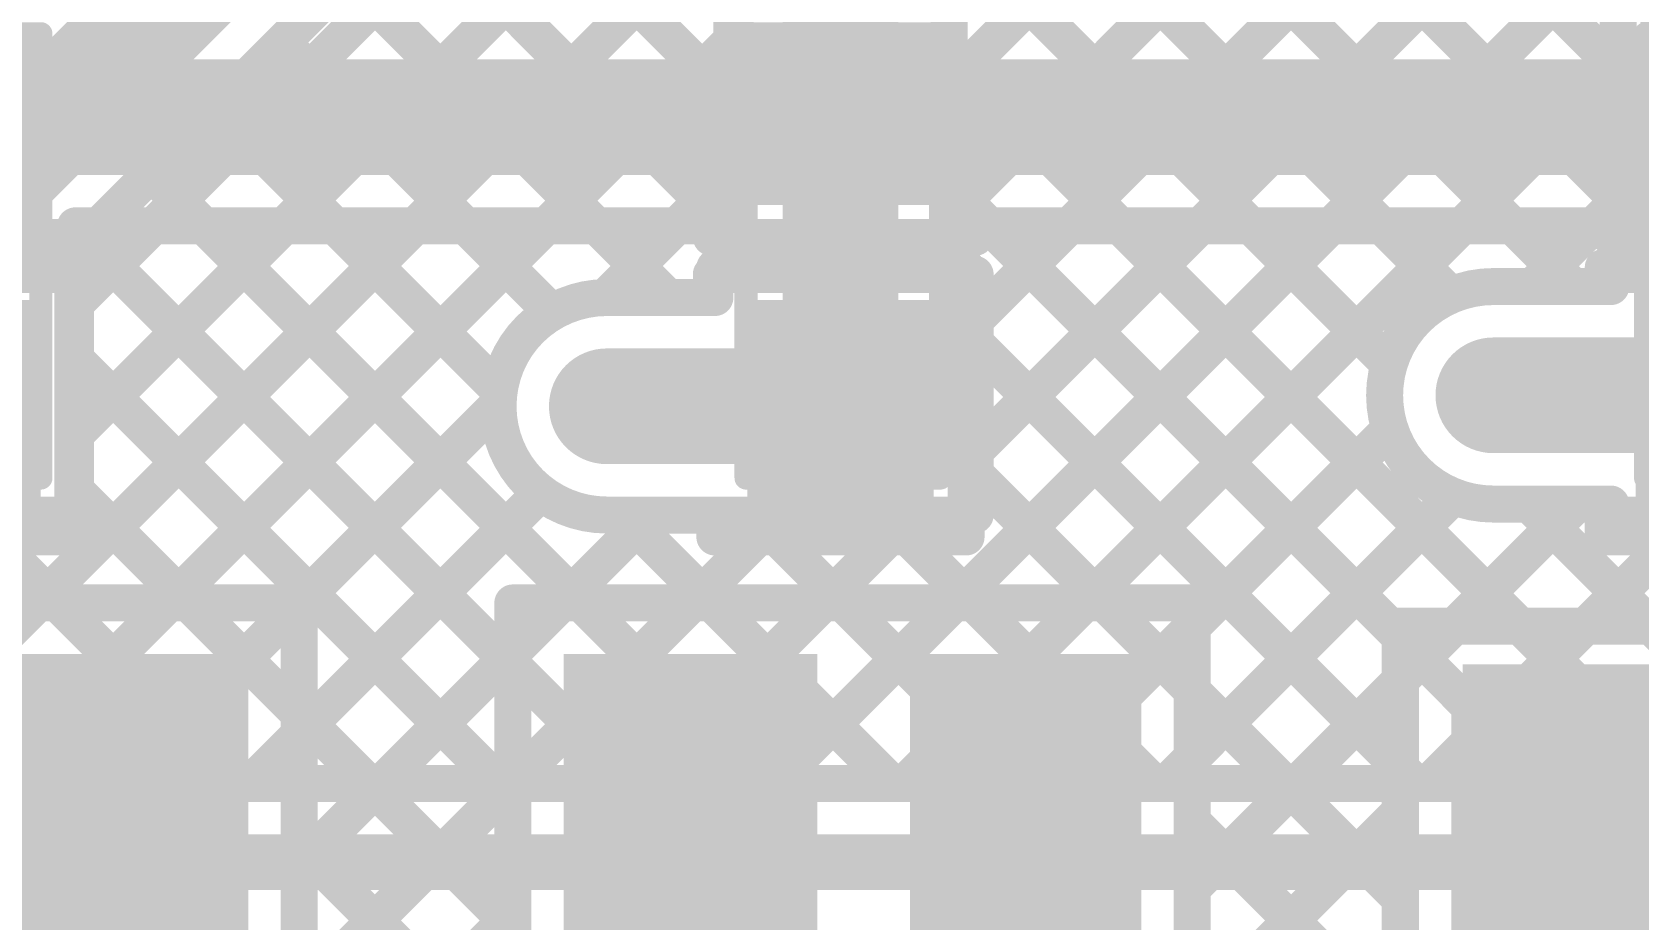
# Model space of a CAD drawing. Header units: millimetres. Extents: x -0.32 to 3.69, y -0.11 to 2.37.
# Drawn here: x 1.2273 to 1.5745, y 1.7575 to 1.9493 of the extents above; entities that cross this region are included whole.
import ezdxf

# ---------------------------------------------------------------- set-up
doc = ezdxf.new("R2010")
doc.units = ezdxf.units.MM
doc.header["$MEASUREMENT"] = 0
for name, color, linetype in [('BottomLayer', 5, 'Continuous'), ('BottomPaste', 16, 'Continuous'), ('BottomSolder', 6, 'Continuous'), ('TopLayer', 1, 'Continuous'), ('TopOverlay', 2, 'Continuous'), ('TopPaste', 8, 'Continuous'), ('TopSolder', 216, 'Continuous'), ('ViaHoleLayer', 16, 'Continuous')]:
    doc.layers.add(name, color=color, linetype=linetype)
doc.styles.add('Arial', font='', dxfattribs={"height": 0.2})
doc.styles.get('Arial').set_extended_font_data('Arial')

# ---------------------------------------------------------------- blocks, each defined once
blk = doc.blocks.new('R___0603_18')
at = {"layer": 'TopLayer'}
for points in [[(-0.015, 0.0175), (-0.015, -0.0175), (-0.045, -0.0175), (-0.045, 0.0175)], [(0.045, 0.0175), (0.045, -0.0175), (0.015, -0.0175), (0.015, 0.0175)]]:
    blk.add_hatch(color=1, dxfattribs=at).paths.add_polyline_path(points)
at = {"layer": 'TopPaste'}
for points in [[(-0.015, 0.0175), (-0.015, -0.0175), (-0.045, -0.0175), (-0.045, 0.0175)], [(0.045, 0.0175), (0.045, -0.0175), (0.015, -0.0175), (0.015, 0.0175)]]:
    blk.add_hatch(color=8, dxfattribs=at).paths.add_polyline_path(points)
at = {"layer": 'TopSolder'}
for points in [[(-0.011, 0.0215), (-0.011, -0.0215), (-0.049, -0.0215), (-0.049, 0.0215)], [(0.049, 0.0215), (0.049, -0.0215), (0.011, -0.0215), (0.011, 0.0215)]]:
    blk.add_hatch(color=216, dxfattribs=at).paths.add_polyline_path(points)
at = {"layer": 'TopOverlay', "const_width": 0.005}
for points in [[(-0.048, 0.021), (-0.048, -0.021)], [(-0.048, 0.021), (0.048, 0.021)], [(0.048, 0.021), (0.048, -0.021)], [(-0.048, -0.021), (0.048, -0.021)]]:
    blk.add_lwpolyline(points, dxfattribs=at)
at = {"layer": 'TopOverlay', "const_width": 0.0025}
for points in [[(-0.04925, 0.021, 1), (-0.04675, 0.021, 1)], [(-0.04925, 0.021, 1), (-0.04675, 0.021, 1)], [(0.04675, 0.021, 1), (0.04925, 0.021, 1)], [(0.04675, 0.021, 1), (0.04925, 0.021, 1)], [(-0.04925, -0.021, 1), (-0.04675, -0.021, 1)], [(-0.04925, -0.021, 1), (-0.04675, -0.021, 1)], [(0.04675, -0.021, 1), (0.04925, -0.021, 1)], [(0.04675, -0.021, 1), (0.04925, -0.021, 1)]]:
    blk.add_lwpolyline(points, format="xyb", close=True, dxfattribs=at)
blk = doc.blocks.new('R___0603_22')
at = {"layer": 'TopLayer'}
for points in [[(-0.015, 0.0175), (-0.015, -0.0175), (-0.045, -0.0175), (-0.045, 0.0175)], [(0.045, 0.0175), (0.045, -0.0175), (0.015, -0.0175), (0.015, 0.0175)]]:
    blk.add_hatch(color=1, dxfattribs=at).paths.add_polyline_path(points)
at = {"layer": 'TopPaste'}
for points in [[(-0.015, 0.0175), (-0.015, -0.0175), (-0.045, -0.0175), (-0.045, 0.0175)], [(0.045, 0.0175), (0.045, -0.0175), (0.015, -0.0175), (0.015, 0.0175)]]:
    blk.add_hatch(color=8, dxfattribs=at).paths.add_polyline_path(points)
at = {"layer": 'TopSolder'}
for points in [[(-0.011, 0.0215), (-0.011, -0.0215), (-0.049, -0.0215), (-0.049, 0.0215)], [(0.049, 0.0215), (0.049, -0.0215), (0.011, -0.0215), (0.011, 0.0215)]]:
    blk.add_hatch(color=216, dxfattribs=at).paths.add_polyline_path(points)
at = {"layer": 'TopOverlay', "const_width": 0.005}
for points in [[(-0.048, 0.021), (-0.048, -0.021)], [(-0.048, 0.021), (0.048, 0.021)], [(0.048, 0.021), (0.048, -0.021)], [(-0.048, -0.021), (0.048, -0.021)]]:
    blk.add_lwpolyline(points, dxfattribs=at)
at = {"layer": 'TopOverlay', "const_width": 0.0025}
for points in [[(-0.04925, 0.021, 1), (-0.04675, 0.021, 1)], [(-0.04925, 0.021, 1), (-0.04675, 0.021, 1)], [(0.04675, 0.021, 1), (0.04925, 0.021, 1)], [(0.04675, 0.021, 1), (0.04925, 0.021, 1)], [(-0.04925, -0.021, 1), (-0.04675, -0.021, 1)], [(-0.04925, -0.021, 1), (-0.04675, -0.021, 1)], [(0.04675, -0.021, 1), (0.04925, -0.021, 1)], [(0.04675, -0.021, 1), (0.04925, -0.021, 1)]]:
    blk.add_lwpolyline(points, format="xyb", close=True, dxfattribs=at)
blk = doc.blocks.new('R___0603_23')
at = {"layer": 'TopLayer'}
for points in [[(-0.015, 0.0175), (-0.015, -0.0175), (-0.045, -0.0175), (-0.045, 0.0175)], [(0.045, 0.0175), (0.045, -0.0175), (0.015, -0.0175), (0.015, 0.0175)]]:
    blk.add_hatch(color=1, dxfattribs=at).paths.add_polyline_path(points)
at = {"layer": 'TopPaste'}
for points in [[(-0.015, 0.0175), (-0.015, -0.0175), (-0.045, -0.0175), (-0.045, 0.0175)], [(0.045, 0.0175), (0.045, -0.0175), (0.015, -0.0175), (0.015, 0.0175)]]:
    blk.add_hatch(color=8, dxfattribs=at).paths.add_polyline_path(points)
at = {"layer": 'TopSolder'}
for points in [[(-0.011, 0.0215), (-0.011, -0.0215), (-0.049, -0.0215), (-0.049, 0.0215)], [(0.049, 0.0215), (0.049, -0.0215), (0.011, -0.0215), (0.011, 0.0215)]]:
    blk.add_hatch(color=216, dxfattribs=at).paths.add_polyline_path(points)
at = {"layer": 'TopOverlay', "const_width": 0.005}
for points in [[(-0.048, 0.021), (-0.048, -0.021)], [(-0.048, 0.021), (0.048, 0.021)], [(0.048, 0.021), (0.048, -0.021)], [(-0.048, -0.021), (0.048, -0.021)]]:
    blk.add_lwpolyline(points, dxfattribs=at)
at = {"layer": 'TopOverlay', "const_width": 0.0025}
for points in [[(-0.04925, 0.021, 1), (-0.04675, 0.021, 1)], [(-0.04925, 0.021, 1), (-0.04675, 0.021, 1)], [(0.04675, 0.021, 1), (0.04925, 0.021, 1)], [(0.04675, 0.021, 1), (0.04925, 0.021, 1)], [(-0.04925, -0.021, 1), (-0.04675, -0.021, 1)], [(-0.04925, -0.021, 1), (-0.04675, -0.021, 1)], [(0.04675, -0.021, 1), (0.04925, -0.021, 1)], [(0.04675, -0.021, 1), (0.04925, -0.021, 1)]]:
    blk.add_lwpolyline(points, format="xyb", close=True, dxfattribs=at)
blk = doc.blocks.new('SOT_23_B_42')
at = {"layer": 'BottomLayer'}
for points in [[(-0.05354, 0.05748), (-0.02126, 0.05748), (-0.02126, 0.02126), (-0.05354, 0.02126)], [(0.02126, 0.05748), (0.05354, 0.05748), (0.05354, 0.02126), (0.02126, 0.02126)], [(-0.01614, -0.02126), (0.01614, -0.02126), (0.01614, -0.05748), (-0.01614, -0.05748)]]:
    blk.add_hatch(color=5, dxfattribs=at).paths.add_polyline_path(points)
at = {"layer": 'BottomPaste'}
for points in [[(-0.05354, 0.05748), (-0.02126, 0.05748), (-0.02126, 0.02126), (-0.05354, 0.02126)], [(0.02126, 0.05748), (0.05354, 0.05748), (0.05354, 0.02126), (0.02126, 0.02126)], [(-0.01614, -0.02126), (0.01614, -0.02126), (0.01614, -0.05748), (-0.01614, -0.05748)]]:
    blk.add_hatch(color=16, dxfattribs=at).paths.add_polyline_path(points)
at = {"layer": 'BottomSolder'}
for points in [[(-0.05754, 0.06148), (-0.01726, 0.06148), (-0.01726, 0.01726), (-0.05754, 0.01726)], [(0.01726, 0.06148), (0.05754, 0.06148), (0.05754, 0.01726), (0.01726, 0.01726)], [(-0.02014, -0.01726), (0.02014, -0.01726), (0.02014, -0.06148), (-0.02014, -0.06148)]]:
    blk.add_hatch(color=6, dxfattribs=at).paths.add_polyline_path(points)
blk = doc.blocks.new('SOT_23_B_43')
at = {"layer": 'BottomLayer'}
for points in [[(-0.05354, 0.05748), (-0.02126, 0.05748), (-0.02126, 0.02126), (-0.05354, 0.02126)], [(0.02126, 0.05748), (0.05354, 0.05748), (0.05354, 0.02126), (0.02126, 0.02126)], [(-0.01614, -0.02126), (0.01614, -0.02126), (0.01614, -0.05748), (-0.01614, -0.05748)]]:
    blk.add_hatch(color=5, dxfattribs=at).paths.add_polyline_path(points)
at = {"layer": 'BottomPaste'}
for points in [[(-0.05354, 0.05748), (-0.02126, 0.05748), (-0.02126, 0.02126), (-0.05354, 0.02126)], [(0.02126, 0.05748), (0.05354, 0.05748), (0.05354, 0.02126), (0.02126, 0.02126)], [(-0.01614, -0.02126), (0.01614, -0.02126), (0.01614, -0.05748), (-0.01614, -0.05748)]]:
    blk.add_hatch(color=16, dxfattribs=at).paths.add_polyline_path(points)
at = {"layer": 'BottomSolder'}
for points in [[(-0.05754, 0.06148), (-0.01726, 0.06148), (-0.01726, 0.01726), (-0.05754, 0.01726)], [(0.01726, 0.06148), (0.05754, 0.06148), (0.05754, 0.01726), (0.01726, 0.01726)], [(-0.02014, -0.01726), (0.02014, -0.01726), (0.02014, -0.06148), (-0.02014, -0.06148)]]:
    blk.add_hatch(color=6, dxfattribs=at).paths.add_polyline_path(points)
blk = doc.blocks.new('SOT_23_B_44')
at = {"layer": 'BottomLayer'}
for points in [[(-0.05354, 0.05748), (-0.02126, 0.05748), (-0.02126, 0.02126), (-0.05354, 0.02126)], [(0.02126, 0.05748), (0.05354, 0.05748), (0.05354, 0.02126), (0.02126, 0.02126)], [(-0.01614, -0.02126), (0.01614, -0.02126), (0.01614, -0.05748), (-0.01614, -0.05748)]]:
    blk.add_hatch(color=5, dxfattribs=at).paths.add_polyline_path(points)
at = {"layer": 'BottomPaste'}
for points in [[(-0.05354, 0.05748), (-0.02126, 0.05748), (-0.02126, 0.02126), (-0.05354, 0.02126)], [(0.02126, 0.05748), (0.05354, 0.05748), (0.05354, 0.02126), (0.02126, 0.02126)], [(-0.01614, -0.02126), (0.01614, -0.02126), (0.01614, -0.05748), (-0.01614, -0.05748)]]:
    blk.add_hatch(color=16, dxfattribs=at).paths.add_polyline_path(points)
at = {"layer": 'BottomSolder'}
for points in [[(-0.05754, 0.06148), (-0.01726, 0.06148), (-0.01726, 0.01726), (-0.05754, 0.01726)], [(0.01726, 0.06148), (0.05754, 0.06148), (0.05754, 0.01726), (0.01726, 0.01726)], [(-0.02014, -0.01726), (0.02014, -0.01726), (0.02014, -0.06148), (-0.02014, -0.06148)]]:
    blk.add_hatch(color=6, dxfattribs=at).paths.add_polyline_path(points)

msp = doc.modelspace()

# ---------------------------------------------------------------- hatches: boundary and pattern name
at = {"layer": 'BottomLayer'}
h = msp.add_hatch(color=5, dxfattribs=at)
edge = h.paths.add_edge_path()
edge.add_arc((1.5431, 1.87087), 0.01181, 0, 360)
h = msp.add_hatch(color=5, dxfattribs=at)
edge = h.paths.add_edge_path()
edge.add_arc((1.3515, 1.8685), 0.01181, 0, 360)
for points in [[(1.224, 1.705), (1.274, 1.705), (1.274, 1.815), (1.224, 1.815)], [(1.3422, 1.705), (1.397, 1.705), (1.397, 1.815), (1.3422, 1.815)], [(1.417, 1.705), (1.467, 1.705), (1.467, 1.815), (1.417, 1.815)], [(1.534, 1.71), (1.584, 1.71), (1.584, 1.81), (1.534, 1.81)]]:
    msp.add_hatch(color=5, dxfattribs=at).paths.add_polyline_path(points)
at = {"layer": 'TopLayer'}
h = msp.add_hatch(color=1, dxfattribs=at)
edge = h.paths.add_edge_path()
edge.add_arc((1.5431, 1.87087), 0.01181, 0, 360)
h = msp.add_hatch(color=1, dxfattribs=at)
edge = h.paths.add_edge_path()
edge.add_arc((1.3515, 1.8685), 0.01181, 0, 360)
at = {"layer": 'ViaHoleLayer'}
h = msp.add_hatch(color=16, dxfattribs=at)
edge = h.paths.add_edge_path()
edge.add_arc((1.5431, 1.87087), 0.00591, 0, 360)
h = msp.add_hatch(color=16, dxfattribs=at)
edge = h.paths.add_edge_path()
edge.add_arc((1.3515, 1.8685), 0.00591, 0, 360)

# ---------------------------------------------------------------- linework, layer by layer
at = {"layer": 'BottomLayer'}
for points, const_width in [([(1.23614, 1.89011), (1.46835, 2.12232)], 0.008), ([(1.5701, 1.89848), (1.5701, 2.12109)], 0.008), ([(1.21, 1.909), (1.3925, 2.0915)], 0.025), ([(1.23614, 1.86183), (1.4701, 2.09579)], 0.008), ([(1.4255, 1.93805), (1.5701, 2.08265)], 0.008), ([(1.2335, 1.89927), (1.4091, 2.07487)], 0.008), ([(1.4255, 1.90976), (1.5701, 2.05436)], 0.008), ([(1.42914, 1.88512), (1.5701, 2.02608)], 0.008), ([(1.48477, 2.02654), (1.5701, 1.94122)], 0.008), ([(1.47063, 2.0124), (1.5701, 1.91293)], 0.008), ([(1.42914, 1.85684), (1.5701, 1.9978)], 0.008), ([(1.45649, 1.99826), (1.56038, 1.89437)], 0.008), ([(1.32378, 1.98955), (1.3785, 1.93483)], 0.008), ([(1.402, 1.86937), (1.402, 1.977)], 0.025), ([(1.44235, 1.98411), (1.53395, 1.89251)], 0.008), ([(1.2286, 1.826), (1.3785, 1.9759)], 0.008), ([(1.30964, 1.9754), (1.3785, 1.90654)], 0.008), ([(1.3785, 1.89848), (1.3785, 1.977)], 0.008), ([(1.42659, 1.826), (1.5701, 1.96951)], 0.008), ([(1.42821, 1.96997), (1.52058, 1.8776)], 0.008), ([(1.4255, 1.89848), (1.4255, 1.96727)], 0.008), ([(1.2955, 1.96126), (1.36476, 1.892)], 0.008), ([(1.25688, 1.826), (1.3785, 1.94762)], 0.008), ([(1.28135, 1.94712), (1.33967, 1.8888)], 0.008), ([(1.4255, 1.94439), (1.54889, 1.821)], 0.008), ([(1.45487, 1.826), (1.5701, 1.94123)], 0.008), ([(1.26721, 1.93298), (1.32825, 1.87194)], 0.008), ([(1.25307, 1.91883), (1.3459, 1.826)], 0.008), ([(1.35116, 1.892), (1.3785, 1.91933)], 0.008), ([(1.4255, 1.91611), (1.523, 1.81861)], 0.008), ([(1.55153, 1.89437), (1.5701, 1.91294)], 0.008), ([(1.23893, 1.90469), (1.3312, 1.81242)], 0.008), ([(1.23614, 1.84026), (1.23614, 1.89848)], 0.008), ([(1.37486, 1.892), (1.37486, 1.89848)], 0.008), ([(1.37486, 1.89848), (1.3785, 1.89848)], 0.008), ([(1.4255, 1.89848), (1.42914, 1.89848)], 0.008), ([(1.42914, 1.84026), (1.42914, 1.89848)], 0.008), ([(1.56686, 1.89848), (1.5701, 1.89848)], 0.008), ([(1.56686, 1.89437), (1.56686, 1.89848)], 0.008), ([(1.3515, 1.892), (1.37486, 1.892)], 0.008), ([(1.5431, 1.89437), (1.56686, 1.89437)], 0.008), ([(1.42914, 1.88418), (1.523, 1.79033)], 0.008), ([(1.23614, 1.87919), (1.3312, 1.78414)], 0.008), ([(1.5431, 1.87087), (1.59273, 1.87087)], 0.025), ([(1.3515, 1.8685), (1.40113, 1.8685)], 0.025), ([(1.40113, 1.8685), (1.402, 1.86937)], 0.025), ([(1.285, 1.82583), (1.328, 1.86884)], 0.008), ([(1.478, 1.82084), (1.52075, 1.8636)], 0.008), ([(1.42914, 1.8559), (1.45904, 1.826)], 0.008), ([(1.23614, 1.85091), (1.26105, 1.826)], 0.008), ([(1.285, 1.79755), (1.33726, 1.84981)], 0.008), ([(1.478, 1.79256), (1.53446, 1.84902)], 0.008), ([(1.53473, 1.821), (1.5611, 1.84737)], 0.008), ([(1.5431, 1.84737), (1.56686, 1.84737)], 0.008), ([(1.55081, 1.84737), (1.57718, 1.821)], 0.008), ([(1.56686, 1.84026), (1.56686, 1.84737)], 0.008), ([(1.34174, 1.826), (1.36074, 1.845)], 0.008), ([(1.3515, 1.845), (1.37486, 1.845)], 0.008), ([(1.35519, 1.845), (1.37419, 1.826)], 0.008), ([(1.37486, 1.84026), (1.37486, 1.845)], 0.008), ([(1.18186, 1.84026), (1.23614, 1.84026)], 0.008), ([(1.21851, 1.84026), (1.23277, 1.826)], 0.008), ([(1.37002, 1.826), (1.38428, 1.84026)], 0.008), ([(1.37486, 1.84026), (1.42914, 1.84026)], 0.008), ([(1.38821, 1.84026), (1.40247, 1.826)], 0.008), ([(1.3983, 1.826), (1.41256, 1.84026)], 0.008), ([(1.4165, 1.84026), (1.43076, 1.826)], 0.008), ([(1.56301, 1.821), (1.58227, 1.84026)], 0.008), ([(1.56686, 1.84026), (1.62114, 1.84026)], 0.008), ([(1.215, 1.826), (1.285, 1.826)], 0.008), ([(1.285, 1.694), (1.285, 1.826)], 0.008), ([(1.3312, 1.826), (1.406, 1.826)], 0.008), ([(1.3312, 1.694), (1.3312, 1.826)], 0.008), ([(1.408, 1.826), (1.478, 1.826)], 0.008), ([(1.478, 1.694), (1.478, 1.826)], 0.008), ([(1.523, 1.821), (1.595, 1.821)], 0.008), ([(1.523, 1.699), (1.523, 1.821)], 0.008), ([(1.285, 1.76926), (1.3312, 1.81546)], 0.008), ([(1.478, 1.76427), (1.523, 1.80927)], 0.008), ([(1.478, 1.80704), (1.523, 1.76204)], 0.008), ([(1.285, 1.80205), (1.3312, 1.75585)], 0.008), ([(1.285, 1.74098), (1.3312, 1.78718)], 0.008), ([(1.478, 1.73599), (1.523, 1.78099)], 0.008), ([(1.478, 1.77876), (1.523, 1.73376)], 0.008), ([(1.285, 1.77377), (1.3312, 1.72757)], 0.008), ([(1.249, 1.735), (1.249, 1.76)], 0.025), ([(1.442, 1.734), (1.442, 1.76)], 0.025), ([(1.285, 1.7127), (1.3312, 1.75889)], 0.008)]:
    msp.add_lwpolyline(points, dxfattribs=dict(at, const_width=const_width))
for points, const_width in [([(1.3765, 1.94762, 1), (1.3805, 1.94762, 1)], 0.004), ([(1.27935, 1.94712, 1), (1.28335, 1.94712, 1)], 0.004), ([(1.4235, 1.94439, 1), (1.4275, 1.94439, 1)], 0.004), ([(1.5681, 1.94123, 1), (1.5721, 1.94123, 1)], 0.004), ([(1.5681, 1.94122, 1), (1.5721, 1.94122, 1)], 0.004), ([(1.4235, 1.93805, 1), (1.4275, 1.93805, 1)], 0.004), ([(1.3765, 1.93483, 1), (1.3805, 1.93483, 1)], 0.004), ([(1.26521, 1.93298, 1), (1.26921, 1.93298, 1)], 0.004), ([(1.25107, 1.91883, 1), (1.25507, 1.91883, 1)], 0.004), ([(1.3765, 1.91933, 1), (1.3805, 1.91933, 1)], 0.004), ([(1.4235, 1.91611, 1), (1.4275, 1.91611, 1)], 0.004), ([(1.5681, 1.91294, 1), (1.5721, 1.91294, 1)], 0.004), ([(1.5681, 1.91293, 1), (1.5721, 1.91293, 1)], 0.004), ([(1.4235, 1.90976, 1), (1.4275, 1.90976, 1)], 0.004), ([(1.3765, 1.90654, 1), (1.3805, 1.90654, 1)], 0.004), ([(1.23693, 1.90469, 1), (1.24093, 1.90469, 1)], 0.004), ([(1.2315, 1.89927, 1), (1.2355, 1.89927, 1)], 0.004), ([(1.23414, 1.89848, 1), (1.23814, 1.89848, 1)], 0.004), ([(1.37286, 1.89848, 1), (1.37686, 1.89848, 1)], 0.004), ([(1.37286, 1.89848, 1), (1.37686, 1.89848, 1)], 0.004), ([(1.3765, 1.89848, 1), (1.3805, 1.89848, 1)], 0.004), ([(1.3765, 1.89848, 1), (1.3805, 1.89848, 1)], 0.004), ([(1.4235, 1.89848, 1), (1.4275, 1.89848, 1)], 0.004), ([(1.4235, 1.89848, 1), (1.4275, 1.89848, 1)], 0.004), ([(1.42714, 1.89848, 1), (1.43114, 1.89848, 1)], 0.004), ([(1.42714, 1.89848, 1), (1.43114, 1.89848, 1)], 0.004), ([(1.56486, 1.89848, 1), (1.56886, 1.89848, 1)], 0.004), ([(1.56486, 1.89848, 1), (1.56886, 1.89848, 1)], 0.004), ([(1.5681, 1.89848, 1), (1.5721, 1.89848, 1)], 0.004), ([(1.5681, 1.89848, 1), (1.5721, 1.89848, 1)], 0.004), ([(1.34916, 1.892, 1), (1.35316, 1.892, 1)], 0.004), ([(1.3495, 1.892, 1), (1.3535, 1.892, 1)], 0.004), ([(1.3495, 1.892, 1), (1.3535, 1.892, 1)], 0.004), ([(1.36276, 1.892, 1), (1.36676, 1.892, 1)], 0.004), ([(1.37286, 1.892, 1), (1.37686, 1.892, 1)], 0.004), ([(1.37286, 1.892, 1), (1.37686, 1.892, 1)], 0.004), ([(1.53195, 1.89251, 1), (1.53595, 1.89251, 1)], 0.004), ([(1.5411, 1.89437, 1), (1.5451, 1.89437, 1)], 0.004), ([(1.5411, 1.89437, 1), (1.5451, 1.89437, 1)], 0.004), ([(1.54953, 1.89437, 1), (1.55353, 1.89437, 1)], 0.004), ([(1.55838, 1.89437, 1), (1.56238, 1.89437, 1)], 0.004), ([(1.56486, 1.89437, 1), (1.56886, 1.89437, 1)], 0.004), ([(1.56486, 1.89437, 1), (1.56886, 1.89437, 1)], 0.004), ([(1.23414, 1.89011, 1), (1.23814, 1.89011, 1)], 0.004), ([(1.33767, 1.8888, 1), (1.34167, 1.8888, 1)], 0.004), ([(1.42714, 1.88512, 1), (1.43114, 1.88512, 1)], 0.004), ([(1.42714, 1.88418, 1), (1.43114, 1.88418, 1)], 0.004), ([(1.23414, 1.87919, 1), (1.23814, 1.87919, 1)], 0.004), ([(1.53685, 1.87087, 1), (1.54935, 1.87087, 1)], 0.0125), ([(1.34525, 1.8685, 1), (1.35775, 1.8685, 1)], 0.0125), ([(1.39488, 1.8685, 1), (1.40738, 1.8685, 1)], 0.0125), ([(1.39488, 1.8685, 1), (1.40738, 1.8685, 1)], 0.0125), ([(1.39575, 1.86937, 1), (1.40825, 1.86937, 1)], 0.0125), ([(1.39575, 1.86937, 1), (1.40825, 1.86937, 1)], 0.0125), ([(1.51858, 1.8776, 1), (1.52258, 1.8776, 1)], 0.004), ([(1.32625, 1.87194, 1), (1.33025, 1.87194, 1)], 0.004), ([(1.326, 1.86884, 1), (1.33, 1.86884, 1)], 0.004), ([(1.23414, 1.86183, 1), (1.23814, 1.86183, 1)], 0.004), ([(1.51875, 1.8636, 1), (1.52275, 1.8636, 1)], 0.004), ([(1.42714, 1.85684, 1), (1.43114, 1.85684, 1)], 0.004), ([(1.42714, 1.8559, 1), (1.43114, 1.8559, 1)], 0.004), ([(1.23414, 1.85091, 1), (1.23814, 1.85091, 1)], 0.004), ([(1.33526, 1.84981, 1), (1.33926, 1.84981, 1)], 0.004), ([(1.53246, 1.84902, 1), (1.53646, 1.84902, 1)], 0.004), ([(1.5411, 1.84737, 1), (1.5451, 1.84737, 1)], 0.004), ([(1.5411, 1.84737, 1), (1.5451, 1.84737, 1)], 0.004), ([(1.54881, 1.84737, 1), (1.55281, 1.84737, 1)], 0.004), ([(1.5591, 1.84737, 1), (1.5631, 1.84737, 1)], 0.004), ([(1.56486, 1.84737, 1), (1.56886, 1.84737, 1)], 0.004), ([(1.56486, 1.84737, 1), (1.56886, 1.84737, 1)], 0.004), ([(1.3495, 1.845, 1), (1.3535, 1.845, 1)], 0.004), ([(1.3495, 1.845, 1), (1.3535, 1.845, 1)], 0.004), ([(1.35319, 1.845, 1), (1.35719, 1.845, 1)], 0.004), ([(1.35874, 1.845, 1), (1.36274, 1.845, 1)], 0.004), ([(1.37286, 1.845, 1), (1.37686, 1.845, 1)], 0.004), ([(1.37286, 1.845, 1), (1.37686, 1.845, 1)], 0.004), ([(1.23414, 1.84026, 1), (1.23814, 1.84026, 1)], 0.004), ([(1.23414, 1.84026, 1), (1.23814, 1.84026, 1)], 0.004), ([(1.37286, 1.84026, 1), (1.37686, 1.84026, 1)], 0.004), ([(1.37286, 1.84026, 1), (1.37686, 1.84026, 1)], 0.004), ([(1.38228, 1.84026, 1), (1.38628, 1.84026, 1)], 0.004), ([(1.38621, 1.84026, 1), (1.39021, 1.84026, 1)], 0.004), ([(1.41056, 1.84026, 1), (1.41456, 1.84026, 1)], 0.004), ([(1.4145, 1.84026, 1), (1.4185, 1.84026, 1)], 0.004), ([(1.42714, 1.84026, 1), (1.43114, 1.84026, 1)], 0.004), ([(1.42714, 1.84026, 1), (1.43114, 1.84026, 1)], 0.004), ([(1.56486, 1.84026, 1), (1.56886, 1.84026, 1)], 0.004), ([(1.56486, 1.84026, 1), (1.56886, 1.84026, 1)], 0.004), ([(1.2266, 1.826, 1), (1.2306, 1.826, 1)], 0.004), ([(1.23077, 1.826, 1), (1.23477, 1.826, 1)], 0.004), ([(1.25488, 1.826, 1), (1.25888, 1.826, 1)], 0.004), ([(1.25905, 1.826, 1), (1.26305, 1.826, 1)], 0.004), ([(1.283, 1.826, 1), (1.287, 1.826, 1)], 0.004), ([(1.283, 1.826, 1), (1.287, 1.826, 1)], 0.004), ([(1.3292, 1.826, 1), (1.3332, 1.826, 1)], 0.004), ([(1.3292, 1.826, 1), (1.3332, 1.826, 1)], 0.004), ([(1.33974, 1.826, 1), (1.34374, 1.826, 1)], 0.004), ([(1.3439, 1.826, 1), (1.3479, 1.826, 1)], 0.004), ([(1.36802, 1.826, 1), (1.37202, 1.826, 1)], 0.004), ([(1.37219, 1.826, 1), (1.37619, 1.826, 1)], 0.004), ([(1.3963, 1.826, 1), (1.4003, 1.826, 1)], 0.004), ([(1.40047, 1.826, 1), (1.40447, 1.826, 1)], 0.004), ([(1.404, 1.826, 1), (1.408, 1.826, 1)], 0.004), ([(1.406, 1.826, 1), (1.41, 1.826, 1)], 0.004), ([(1.42459, 1.826, 1), (1.42859, 1.826, 1)], 0.004), ([(1.42876, 1.826, 1), (1.43276, 1.826, 1)], 0.004), ([(1.45287, 1.826, 1), (1.45687, 1.826, 1)], 0.004), ([(1.45704, 1.826, 1), (1.46104, 1.826, 1)], 0.004), ([(1.476, 1.826, 1), (1.48, 1.826, 1)], 0.004), ([(1.476, 1.826, 1), (1.48, 1.826, 1)], 0.004), ([(1.283, 1.82583, 1), (1.287, 1.82583, 1)], 0.004), ([(1.476, 1.82084, 1), (1.48, 1.82084, 1)], 0.004), ([(1.521, 1.821, 1), (1.525, 1.821, 1)], 0.004), ([(1.521, 1.821, 1), (1.525, 1.821, 1)], 0.004), ([(1.53273, 1.821, 1), (1.53673, 1.821, 1)], 0.004), ([(1.54689, 1.821, 1), (1.55089, 1.821, 1)], 0.004), ([(1.56101, 1.821, 1), (1.56501, 1.821, 1)], 0.004), ([(1.57518, 1.821, 1), (1.57918, 1.821, 1)], 0.004), ([(1.521, 1.81861, 1), (1.525, 1.81861, 1)], 0.004), ([(1.3292, 1.81546, 1), (1.3332, 1.81546, 1)], 0.004), ([(1.3292, 1.81242, 1), (1.3332, 1.81242, 1)], 0.004), ([(1.521, 1.80927, 1), (1.525, 1.80927, 1)], 0.004), ([(1.476, 1.80704, 1), (1.48, 1.80704, 1)], 0.004), ([(1.283, 1.80205, 1), (1.287, 1.80205, 1)], 0.004), ([(1.283, 1.79755, 1), (1.287, 1.79755, 1)], 0.004), ([(1.476, 1.79256, 1), (1.48, 1.79256, 1)], 0.004), ([(1.521, 1.79033, 1), (1.525, 1.79033, 1)], 0.004), ([(1.3292, 1.78718, 1), (1.3332, 1.78718, 1)], 0.004), ([(1.3292, 1.78414, 1), (1.3332, 1.78414, 1)], 0.004), ([(1.521, 1.78099, 1), (1.525, 1.78099, 1)], 0.004), ([(1.476, 1.77876, 1), (1.48, 1.77876, 1)], 0.004), ([(1.283, 1.77377, 1), (1.287, 1.77377, 1)], 0.004), ([(1.24275, 1.76, 1), (1.25525, 1.76, 1)], 0.0125), ([(1.283, 1.76926, 1), (1.287, 1.76926, 1)], 0.004), ([(1.43575, 1.76, 1), (1.44825, 1.76, 1)], 0.0125), ([(1.476, 1.76427, 1), (1.48, 1.76427, 1)], 0.004), ([(1.521, 1.76204, 1), (1.525, 1.76204, 1)], 0.004), ([(1.3292, 1.75889, 1), (1.3332, 1.75889, 1)], 0.004), ([(1.3292, 1.75585, 1), (1.3332, 1.75585, 1)], 0.004)]:
    msp.add_lwpolyline(points, format="xyb", close=True, dxfattribs=dict(at, const_width=const_width))
at = {"layer": 'BottomLayer', "const_width": 0.008}
for points in [[(1.3515, 1.845, -1), (1.3515, 1.892)], [(1.5431, 1.84737, -1), (1.5431, 1.89437)]]:
    msp.add_lwpolyline(points, format="xyb", dxfattribs=at)
at = {"layer": 'TopLayer'}
for points, const_width in [([(1.2082, 1.931), (1.4026, 1.931)], 0.025), ([(1.4026, 1.931), (1.5915, 1.931)], 0.025), ([(1.1896, 1.787), (1.3101, 1.9075)], 0.008), ([(1.21788, 1.787), (1.33838, 1.9075)], 0.008), ([(1.2367, 1.86239), (1.28181, 1.9075)], 0.008), ([(1.2367, 1.89067), (1.25353, 1.9075)], 0.008), ([(1.2367, 1.9075), (1.3741, 1.9075)], 0.008), ([(1.2367, 1.90692), (1.35662, 1.787)], 0.008), ([(1.2644, 1.9075), (1.3849, 1.787)], 0.008), ([(1.29269, 1.9075), (1.32825, 1.87194)], 0.008), ([(1.32097, 1.9075), (1.33967, 1.8888)], 0.008), ([(1.34926, 1.9075), (1.36476, 1.892)], 0.008), ([(1.35116, 1.892), (1.36667, 1.9075)], 0.008), ([(1.38759, 1.787), (1.50809, 1.9075)], 0.008), ([(1.41587, 1.787), (1.53637, 1.9075)], 0.008), ([(1.4311, 1.9075), (1.5685, 1.9075)], 0.008), ([(1.4311, 1.88708), (1.45152, 1.9075)], 0.008), ([(1.4311, 1.8588), (1.4798, 1.9075)], 0.008), ([(1.43411, 1.9075), (1.55461, 1.787)], 0.008), ([(1.46239, 1.9075), (1.58289, 1.787)], 0.008), ([(1.49068, 1.9075), (1.52058, 1.8776)], 0.008), ([(1.51896, 1.9075), (1.53395, 1.89251)], 0.008), ([(1.54725, 1.9075), (1.56038, 1.89437)], 0.008), ([(1.55153, 1.89437), (1.56466, 1.9075)], 0.008), ([(1.1797, 1.905), (1.2367, 1.905)], 0.008), ([(1.3741, 1.905), (1.4311, 1.905)], 0.008), ([(1.38004, 1.905), (1.38804, 1.897)], 0.008), ([(1.38445, 1.897), (1.39245, 1.905)], 0.008), ([(1.40833, 1.905), (1.41633, 1.897)], 0.008), ([(1.41274, 1.897), (1.42074, 1.905)], 0.008), ([(1.5685, 1.905), (1.58968, 1.905)], 0.008), ([(1.57803, 1.905), (1.58603, 1.897)], 0.008), ([(1.1797, 1.897), (1.2367, 1.897)], 0.008), ([(1.2367, 1.845), (1.2367, 1.897)], 0.008), ([(1.3741, 1.897), (1.4311, 1.897)], 0.008), ([(1.3741, 1.892), (1.3741, 1.897)], 0.008), ([(1.4311, 1.845), (1.4311, 1.897)], 0.008), ([(1.5685, 1.897), (1.6255, 1.897)], 0.008), ([(1.3515, 1.892), (1.3741, 1.892)], 0.008), ([(1.5431, 1.89437), (1.5685, 1.89437)], 0.008), ([(1.4311, 1.88223), (1.52633, 1.787)], 0.008), ([(1.2367, 1.87864), (1.32834, 1.787)], 0.008), ([(1.4001, 1.8685), (1.4026, 1.871)], 0.025), ([(1.5431, 1.87087), (1.5917, 1.87087)], 0.025), ([(1.3515, 1.8685), (1.4001, 1.8685)], 0.025), ([(1.24617, 1.787), (1.328, 1.86884)], 0.008), ([(1.44416, 1.787), (1.52075, 1.8636)], 0.008), ([(1.4311, 1.85394), (1.49804, 1.787)], 0.008), ([(1.2367, 1.85035), (1.30005, 1.787)], 0.008), ([(1.27445, 1.787), (1.33726, 1.84981)], 0.008), ([(1.47244, 1.787), (1.53446, 1.84902)], 0.008), ([(1.50073, 1.787), (1.5611, 1.84737)], 0.008), ([(1.5431, 1.84737), (1.5685, 1.84737)], 0.008), ([(1.55081, 1.84737), (1.61118, 1.787)], 0.008), ([(1.1797, 1.845), (1.2367, 1.845)], 0.008), ([(1.18548, 1.845), (1.24348, 1.787)], 0.008), ([(1.21377, 1.845), (1.27177, 1.787)], 0.008), ([(1.30274, 1.787), (1.36074, 1.845)], 0.008), ([(1.33102, 1.787), (1.38902, 1.845)], 0.008), ([(1.3515, 1.845), (1.3741, 1.845)], 0.008), ([(1.35519, 1.845), (1.41319, 1.787)], 0.008), ([(1.3593, 1.787), (1.4173, 1.845)], 0.008), ([(1.3741, 1.845), (1.4001, 1.845)], 0.008), ([(1.3741, 1.845), (1.4001, 1.845)], 0.008), ([(1.38347, 1.845), (1.44147, 1.787)], 0.008), ([(1.4001, 1.845), (1.4311, 1.845)], 0.008), ([(1.41176, 1.845), (1.46976, 1.787)], 0.008), ([(1.52901, 1.787), (1.58701, 1.845)], 0.008), ([(1.55729, 1.787), (1.61529, 1.845)], 0.008), ([(1.5685, 1.845), (1.6255, 1.845)], 0.008), ([(1.0784, 1.787), (1.621, 1.787)], 0.008), ([(1.0784, 1.77), (1.621, 1.77)], 0.012)]:
    msp.add_lwpolyline(points, dxfattribs=dict(at, const_width=const_width))
for points, const_width in [([(1.39635, 1.931, 1), (1.40885, 1.931, 1)], 0.0125), ([(1.39635, 1.931, 1), (1.40885, 1.931, 1)], 0.0125), ([(1.2347, 1.9075, 1), (1.2387, 1.9075, 1)], 0.004), ([(1.2347, 1.90692, 1), (1.2387, 1.90692, 1)], 0.004), ([(1.25153, 1.9075, 1), (1.25553, 1.9075, 1)], 0.004), ([(1.2624, 1.9075, 1), (1.2664, 1.9075, 1)], 0.004), ([(1.27981, 1.9075, 1), (1.28381, 1.9075, 1)], 0.004), ([(1.29069, 1.9075, 1), (1.29469, 1.9075, 1)], 0.004), ([(1.3081, 1.9075, 1), (1.3121, 1.9075, 1)], 0.004), ([(1.31897, 1.9075, 1), (1.32297, 1.9075, 1)], 0.004), ([(1.33638, 1.9075, 1), (1.34038, 1.9075, 1)], 0.004), ([(1.34726, 1.9075, 1), (1.35126, 1.9075, 1)], 0.004), ([(1.36467, 1.9075, 1), (1.36867, 1.9075, 1)], 0.004), ([(1.3721, 1.9075, 1), (1.3761, 1.9075, 1)], 0.004), ([(1.4291, 1.9075, 1), (1.4331, 1.9075, 1)], 0.004), ([(1.43211, 1.9075, 1), (1.43611, 1.9075, 1)], 0.004), ([(1.44952, 1.9075, 1), (1.45352, 1.9075, 1)], 0.004), ([(1.46039, 1.9075, 1), (1.46439, 1.9075, 1)], 0.004), ([(1.4778, 1.9075, 1), (1.4818, 1.9075, 1)], 0.004), ([(1.48868, 1.9075, 1), (1.49268, 1.9075, 1)], 0.004), ([(1.50609, 1.9075, 1), (1.51009, 1.9075, 1)], 0.004), ([(1.51696, 1.9075, 1), (1.52096, 1.9075, 1)], 0.004), ([(1.53437, 1.9075, 1), (1.53837, 1.9075, 1)], 0.004), ([(1.54525, 1.9075, 1), (1.54925, 1.9075, 1)], 0.004), ([(1.56266, 1.9075, 1), (1.56666, 1.9075, 1)], 0.004), ([(1.5665, 1.9075, 1), (1.5705, 1.9075, 1)], 0.004), ([(1.2347, 1.905, 1), (1.2387, 1.905, 1)], 0.004), ([(1.3721, 1.905, 1), (1.3761, 1.905, 1)], 0.004), ([(1.37804, 1.905, 1), (1.38204, 1.905, 1)], 0.004), ([(1.39045, 1.905, 1), (1.39445, 1.905, 1)], 0.004), ([(1.40633, 1.905, 1), (1.41033, 1.905, 1)], 0.004), ([(1.41874, 1.905, 1), (1.42274, 1.905, 1)], 0.004), ([(1.4291, 1.905, 1), (1.4331, 1.905, 1)], 0.004), ([(1.5665, 1.905, 1), (1.5705, 1.905, 1)], 0.004), ([(1.57603, 1.905, 1), (1.58003, 1.905, 1)], 0.004), ([(1.2347, 1.897, 1), (1.2387, 1.897, 1)], 0.004), ([(1.2347, 1.897, 1), (1.2387, 1.897, 1)], 0.004), ([(1.3721, 1.897, 1), (1.3761, 1.897, 1)], 0.004), ([(1.3721, 1.897, 1), (1.3761, 1.897, 1)], 0.004), ([(1.38245, 1.897, 1), (1.38645, 1.897, 1)], 0.004), ([(1.38604, 1.897, 1), (1.39004, 1.897, 1)], 0.004), ([(1.41074, 1.897, 1), (1.41474, 1.897, 1)], 0.004), ([(1.41433, 1.897, 1), (1.41833, 1.897, 1)], 0.004), ([(1.4291, 1.897, 1), (1.4331, 1.897, 1)], 0.004), ([(1.4291, 1.897, 1), (1.4331, 1.897, 1)], 0.004), ([(1.5665, 1.897, 1), (1.5705, 1.897, 1)], 0.004), ([(1.34916, 1.892, 1), (1.35316, 1.892, 1)], 0.004), ([(1.3495, 1.892, 1), (1.3535, 1.892, 1)], 0.004), ([(1.3495, 1.892, 1), (1.3535, 1.892, 1)], 0.004), ([(1.36276, 1.892, 1), (1.36676, 1.892, 1)], 0.004), ([(1.3721, 1.892, 1), (1.3761, 1.892, 1)], 0.004), ([(1.3721, 1.892, 1), (1.3761, 1.892, 1)], 0.004), ([(1.53195, 1.89251, 1), (1.53595, 1.89251, 1)], 0.004), ([(1.5411, 1.89437, 1), (1.5451, 1.89437, 1)], 0.004), ([(1.5411, 1.89437, 1), (1.5451, 1.89437, 1)], 0.004), ([(1.54953, 1.89437, 1), (1.55353, 1.89437, 1)], 0.004), ([(1.55838, 1.89437, 1), (1.56238, 1.89437, 1)], 0.004), ([(1.5665, 1.89437, 1), (1.5705, 1.89437, 1)], 0.004), ([(1.2347, 1.89067, 1), (1.2387, 1.89067, 1)], 0.004), ([(1.33767, 1.8888, 1), (1.34167, 1.8888, 1)], 0.004), ([(1.4291, 1.88708, 1), (1.4331, 1.88708, 1)], 0.004), ([(1.4291, 1.88223, 1), (1.4331, 1.88223, 1)], 0.004), ([(1.2347, 1.87864, 1), (1.2387, 1.87864, 1)], 0.004), ([(1.39635, 1.871, 1), (1.40885, 1.871, 1)], 0.0125), ([(1.53685, 1.87087, 1), (1.54935, 1.87087, 1)], 0.0125), ([(1.34525, 1.8685, 1), (1.35775, 1.8685, 1)], 0.0125), ([(1.39385, 1.8685, 1), (1.40635, 1.8685, 1)], 0.0125), ([(1.39385, 1.8685, 1), (1.40635, 1.8685, 1)], 0.0125), ([(1.51858, 1.8776, 1), (1.52258, 1.8776, 1)], 0.004), ([(1.32625, 1.87194, 1), (1.33025, 1.87194, 1)], 0.004), ([(1.326, 1.86884, 1), (1.33, 1.86884, 1)], 0.004), ([(1.2347, 1.86239, 1), (1.2387, 1.86239, 1)], 0.004), ([(1.51875, 1.8636, 1), (1.52275, 1.8636, 1)], 0.004), ([(1.4291, 1.8588, 1), (1.4331, 1.8588, 1)], 0.004), ([(1.4291, 1.85394, 1), (1.4331, 1.85394, 1)], 0.004), ([(1.2347, 1.85035, 1), (1.2387, 1.85035, 1)], 0.004), ([(1.33526, 1.84981, 1), (1.33926, 1.84981, 1)], 0.004), ([(1.53246, 1.84902, 1), (1.53646, 1.84902, 1)], 0.004), ([(1.5411, 1.84737, 1), (1.5451, 1.84737, 1)], 0.004), ([(1.5411, 1.84737, 1), (1.5451, 1.84737, 1)], 0.004), ([(1.54881, 1.84737, 1), (1.55281, 1.84737, 1)], 0.004), ([(1.5591, 1.84737, 1), (1.5631, 1.84737, 1)], 0.004), ([(1.5665, 1.84737, 1), (1.5705, 1.84737, 1)], 0.004), ([(1.2347, 1.845, 1), (1.2387, 1.845, 1)], 0.004), ([(1.2347, 1.845, 1), (1.2387, 1.845, 1)], 0.004), ([(1.3495, 1.845, 1), (1.3535, 1.845, 1)], 0.004), ([(1.3495, 1.845, 1), (1.3535, 1.845, 1)], 0.004), ([(1.35319, 1.845, 1), (1.35719, 1.845, 1)], 0.004), ([(1.35874, 1.845, 1), (1.36274, 1.845, 1)], 0.004), ([(1.3721, 1.845, 1), (1.3761, 1.845, 1)], 0.004), ([(1.3721, 1.845, 1), (1.3761, 1.845, 1)], 0.004), ([(1.3721, 1.845, 1), (1.3761, 1.845, 1)], 0.004), ([(1.38147, 1.845, 1), (1.38547, 1.845, 1)], 0.004), ([(1.38702, 1.845, 1), (1.39102, 1.845, 1)], 0.004), ([(1.3981, 1.845, 1), (1.4021, 1.845, 1)], 0.004), ([(1.3981, 1.845, 1), (1.4021, 1.845, 1)], 0.004), ([(1.3981, 1.845, 1), (1.4021, 1.845, 1)], 0.004), ([(1.40976, 1.845, 1), (1.41376, 1.845, 1)], 0.004), ([(1.4153, 1.845, 1), (1.4193, 1.845, 1)], 0.004), ([(1.4291, 1.845, 1), (1.4331, 1.845, 1)], 0.004), ([(1.4291, 1.845, 1), (1.4331, 1.845, 1)], 0.004), ([(1.5665, 1.845, 1), (1.5705, 1.845, 1)], 0.004), ([(1.24148, 1.787, 1), (1.24548, 1.787, 1)], 0.004), ([(1.24417, 1.787, 1), (1.24817, 1.787, 1)], 0.004), ([(1.26977, 1.787, 1), (1.27377, 1.787, 1)], 0.004), ([(1.27245, 1.787, 1), (1.27645, 1.787, 1)], 0.004), ([(1.29805, 1.787, 1), (1.30205, 1.787, 1)], 0.004), ([(1.30074, 1.787, 1), (1.30474, 1.787, 1)], 0.004), ([(1.32634, 1.787, 1), (1.33034, 1.787, 1)], 0.004), ([(1.32902, 1.787, 1), (1.33302, 1.787, 1)], 0.004), ([(1.35462, 1.787, 1), (1.35862, 1.787, 1)], 0.004), ([(1.3573, 1.787, 1), (1.3613, 1.787, 1)], 0.004), ([(1.3829, 1.787, 1), (1.3869, 1.787, 1)], 0.004), ([(1.38559, 1.787, 1), (1.38959, 1.787, 1)], 0.004), ([(1.41119, 1.787, 1), (1.41519, 1.787, 1)], 0.004), ([(1.41387, 1.787, 1), (1.41787, 1.787, 1)], 0.004), ([(1.43947, 1.787, 1), (1.44347, 1.787, 1)], 0.004), ([(1.44216, 1.787, 1), (1.44616, 1.787, 1)], 0.004), ([(1.46776, 1.787, 1), (1.47176, 1.787, 1)], 0.004), ([(1.47044, 1.787, 1), (1.47444, 1.787, 1)], 0.004), ([(1.49604, 1.787, 1), (1.50004, 1.787, 1)], 0.004), ([(1.49873, 1.787, 1), (1.50273, 1.787, 1)], 0.004), ([(1.52433, 1.787, 1), (1.52833, 1.787, 1)], 0.004), ([(1.52701, 1.787, 1), (1.53101, 1.787, 1)], 0.004), ([(1.55261, 1.787, 1), (1.55661, 1.787, 1)], 0.004), ([(1.55529, 1.787, 1), (1.55929, 1.787, 1)], 0.004)]:
    msp.add_lwpolyline(points, format="xyb", close=True, dxfattribs=dict(at, const_width=const_width))
at = {"layer": 'TopLayer', "const_width": 0.008}
for points in [[(1.3515, 1.845, -1), (1.3515, 1.892)], [(1.5431, 1.84737, -1), (1.5431, 1.89437)]]:
    msp.add_lwpolyline(points, format="xyb", dxfattribs=at)

# ---------------------------------------------------------------- block references
for name, p, rotation in [('R___0603_23', (1.2082, 1.901), 90), ('R___0603_22', (1.4026, 1.901), 90), ('R___0603_18', (1.597, 1.901), 90), ('SOT_23_B_44', (1.209, 1.83), 180), ('SOT_23_B_43', (1.402, 1.83), 180), ('SOT_23_B_42', (1.594, 1.83), 180)]:
    msp.add_blockref(name, p, dxfattribs=dict(rotation=rotation))

# ---------------------------------------------------------------- texts
at = {"layer": 'TopOverlay', "style": 'Arial'}
for p in [(1.61, 1.99341), (1.414, 1.99241)]:
    msp.add_text('#', height=0.055, rotation=180, dxfattribs=at).set_placement(p)

doc.saveas('drawing.dxf')
